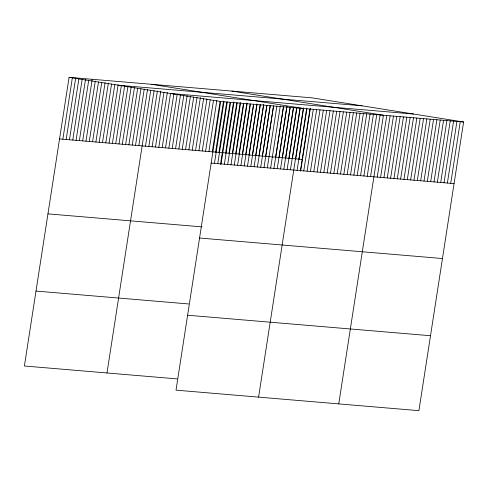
<?xml version="1.0" encoding="UTF-8"?>
<svg xmlns="http://www.w3.org/2000/svg" width="488" height="488" viewBox="0 0 488 488"><rect width="100%" height="100%" fill="white"/><g stroke="black" fill="none" stroke-linecap="round" stroke-linejoin="round"><path stroke-width="0.73" d="M463.6 122L220.698 101.492L176.009 390.156L418.911 410.658L463.6 122L311.991 97.844L69.089 77.342L24.4 366L177.126 378.895M62.854 139.22L72.389 77.616M66.161 139.501L75.695 77.897M69.461 139.775L78.879 78.928M72.767 140.056L82.185 79.209M76.067 140.337L85.492 79.483M79.373 140.617L88.676 80.514M82.673 140.892L92.214 79.294M85.979 141.172L95.282 81.075M89.28 141.453L98.472 82.106M92.586 141.727L101.772 82.381M95.892 142.008L105.079 82.661M99.192 142.289L108.379 82.942M102.498 142.569L111.569 83.973M105.798 142.844L114.869 84.247M109.105 143.124L118.175 84.528M112.405 143.405L121.359 85.559M115.711 143.679L124.666 85.839M119.011 143.96L127.85 86.87M122.317 144.241L131.156 87.145M125.623 144.521L134.462 87.425M128.923 144.796L137.647 88.456M132.23 145.076L140.953 88.737M135.53 145.357L144.253 89.011M138.836 145.637L147.559 89.292M106.988 372.972L150.743 90.323M145.479 146.193L154.086 90.603M148.816 146.479L157.423 90.884M152.158 146.76L160.766 91.171M155.501 147.041L163.986 92.201M158.838 147.321L167.329 92.482M162.181 147.608L170.55 93.513M165.517 147.888L173.893 93.8M168.86 148.169L177.229 94.08M172.197 148.45L180.456 95.111M175.54 148.73L183.793 95.398M178.876 149.017L187.136 95.678M182.219 149.297L190.357 96.709M185.556 149.578L193.699 96.99M188.899 149.859L197.036 97.277M192.235 150.145L200.379 97.557M195.578 150.426L203.6 98.588M198.915 150.707L206.942 98.869M202.258 150.987L210.163 99.906M205.594 151.268L213.506 100.186M208.937 151.554L216.843 100.467M212.28 151.835L220.07 101.504M215.617 152.116L223.522 101.034M214.464 163.37L223.998 101.772M218.959 152.396L226.749 102.065M217.764 163.651L227.304 102.047M220.478 164.432L230.086 102.346M221.07 163.931L230.604 102.328M225.639 152.964L233.545 101.876M224.37 164.206L233.911 102.608M228.976 153.244L236.771 102.913M227.676 164.486L237.211 102.883M232.319 153.525L240.224 102.443M230.983 164.767L240.517 103.163M235.655 153.805L243.451 103.474M234.283 165.048L243.823 103.444M238.998 154.092L246.904 103.005M237.589 165.322L247.123 103.724M242.335 154.373L250.131 104.042M240.889 165.603L250.429 103.999M245.677 154.653L253.467 104.322M244.195 165.883L253.73 104.279M249.014 154.934L256.926 103.852M247.495 166.158L257.036 104.56M252.357 155.221L260.147 104.883M250.801 166.439L260.336 104.841M255.694 155.501L263.605 104.414M254.108 166.719L263.642 105.115M259.036 155.782L266.826 105.451M257.408 167L266.942 105.396M262.373 156.062L270.169 105.731M260.714 167.274L270.248 105.676M265.716 156.343L273.506 106.012M264.014 167.555L273.554 105.951M267.32 167.835L276.855 106.231M270.62 168.11L280.307 105.823M273.927 168.391L283.461 106.793L275.738 157.191M277.227 168.671L286.767 107.067M279.075 157.471L286.987 106.39M280.533 168.952L290.067 107.348M282.418 157.758L290.207 107.421M283.839 169.226L293.373 107.628M285.755 158.039L293.55 107.702M287.139 169.507L296.673 107.903M289.097 158.319L297.003 107.238M290.445 169.787L299.98 108.183M292.434 158.6L300.23 108.269M258.597 397.128L303.286 108.464L151.677 84.314M295.777 158.881L303.682 107.799M297.088 170.349L306.623 108.745M299.113 159.167L306.909 108.83M300.425 170.629L309.965 109.025M300.639 171.203L310.362 108.36M303.768 170.91L313.302 109.312M307.104 171.19L316.645 109.593M310.447 171.477L319.982 109.873M313.784 171.758L323.324 110.154M317.127 172.038L326.661 110.434M320.464 172.319L330.004 110.721M323.806 172.599L333.341 111.002M327.149 172.886L336.683 111.282M330.486 173.167L340.02 111.563M333.829 173.447L343.363 111.85M337.165 173.728L346.7 112.13M340.508 174.015L350.042 112.411M343.845 174.295L353.379 112.691M347.188 174.576L356.722 112.972M350.524 174.856L360.065 113.259M353.867 175.137L363.401 113.539M357.204 175.424L366.744 113.82M360.547 175.704L370.081 114.101M363.883 175.985L373.424 114.387M367.226 176.266L376.76 114.668M370.563 176.552L380.103 114.948M338.751 403.893L383.44 115.229L231.831 91.079M377.242 177.114L386.783 115.51M380.585 177.394L390.119 115.796M383.928 177.675L393.462 116.077M387.265 177.961L396.799 116.358M390.607 178.242L400.142 116.638M393.944 178.523L403.478 116.925M397.287 178.803L406.821 117.205M400.624 179.09L410.164 117.486M403.966 179.37L413.501 117.767M407.303 179.651L416.844 118.047M410.646 179.932L420.18 118.334M413.983 180.212L423.523 118.614M417.325 180.499L426.86 118.895M420.662 180.78L430.202 119.176M424.005 181.06L433.539 119.462M427.342 181.341L436.882 119.743M430.684 181.627L440.219 120.024M434.021 181.908L443.561 120.304M437.364 182.189L446.898 120.585M440.707 182.469L450.241 120.871M444.043 182.75L453.578 121.152M447.386 183.037L456.92 121.433M450.723 183.317L460.257 121.713M119.121 85.308L362.023 105.817M170.666 93.519L413.568 114.027M59.548 138.94L302.456 159.448M211.158 163.09L454.066 183.598M47.952 213.872L202.014 226.877M199.561 238.022L442.464 258.53M36.002 291.074L188.728 303.963M187.606 315.224L430.514 335.732M69.089 77.342L220.698 101.492"/></g></svg>
